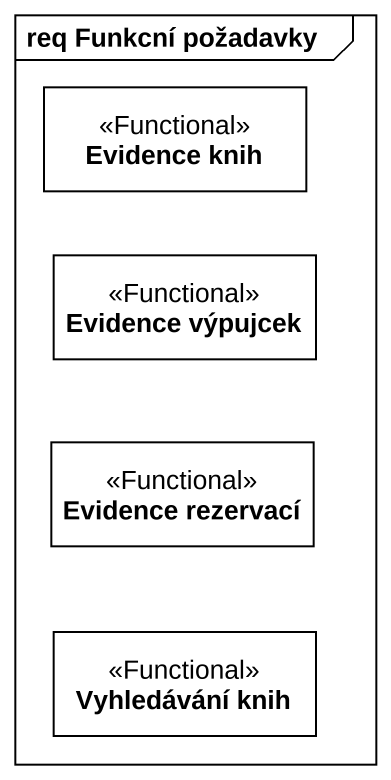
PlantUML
@startuml
mainframe req Funkcní požadavky
hide circle
hide empty members
class "Evidence knih" as Evidence_knih <<Functional>>
class "Evidence výpujcek" as Evidence_výpujcek <<Functional>>
class "Evidence rezervací" as Evidence_rezervací <<Functional>>
class "Vyhledávání knih" as Vyhledávání_knih <<Functional>>
@enduml
